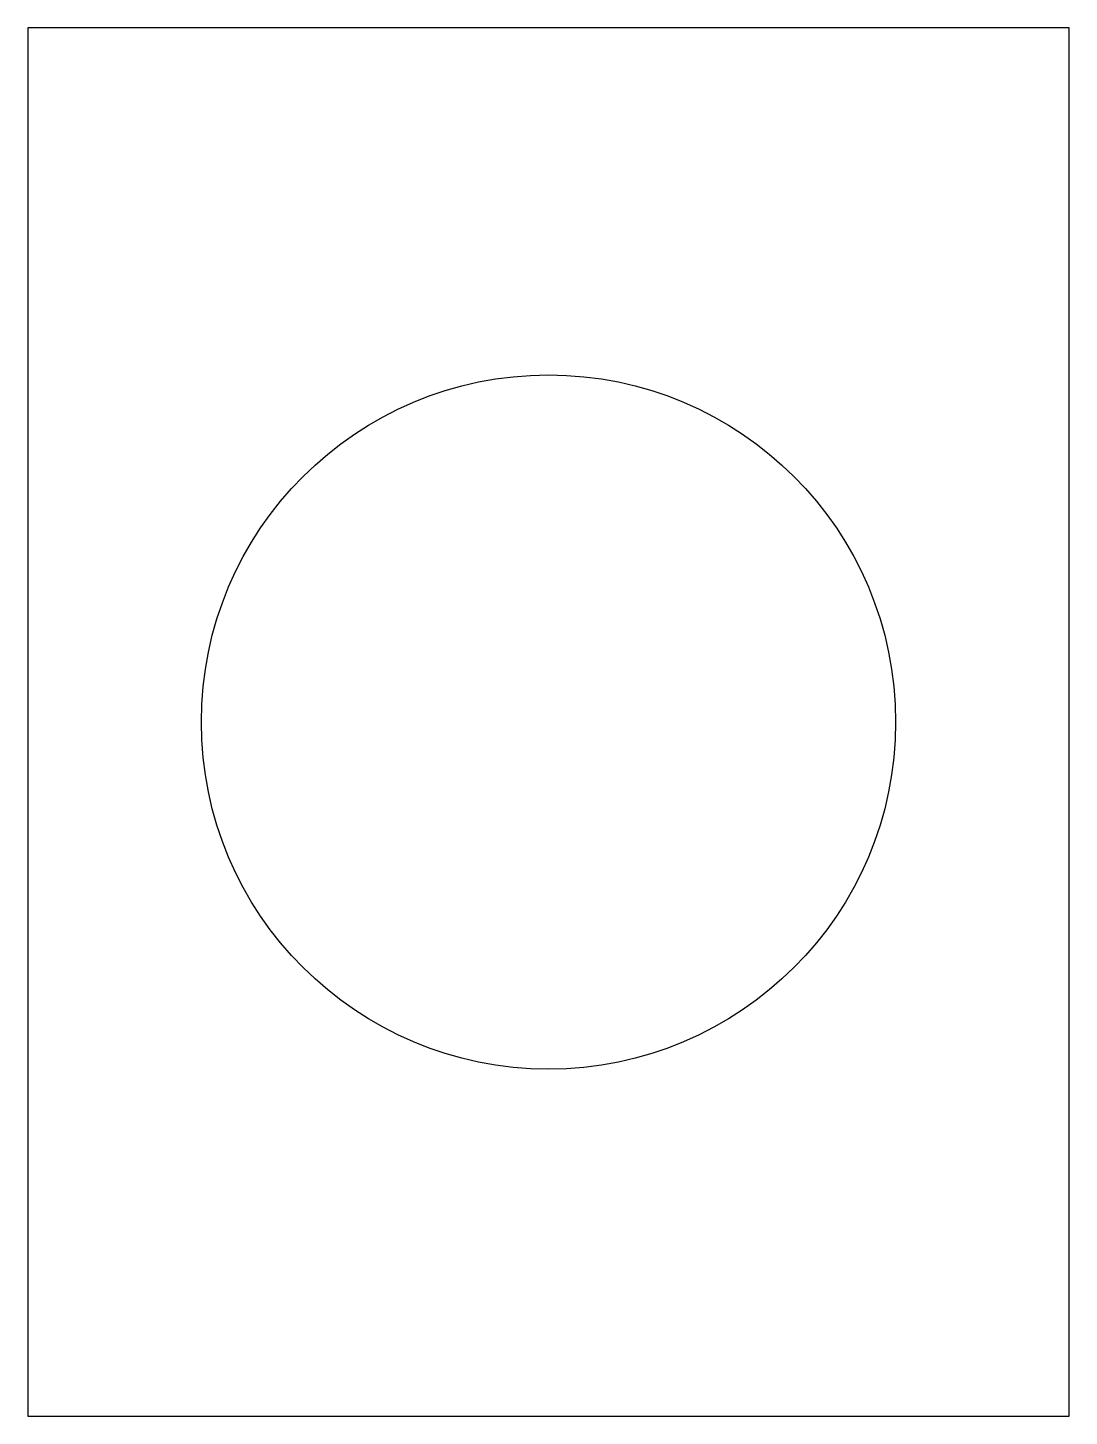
# Model space of a CAD drawing. Header units: millimetres. Extents: x -31.1 to -19.1, y -62 to -46.
import ezdxf

# ---------------------------------------------------------------- set-up
doc = ezdxf.new("R2010")
doc.units = ezdxf.units.MM
doc.layers.get('0').update_dxf_attribs({"linetype": 'CONTINUOUS'})

msp = doc.modelspace()

# ---------------------------------------------------------------- linework, layer by layer
msp.add_lwpolyline([(-19.1, -61.952), (-19.1, -45.952), (-31.1, -45.952), (-31.1, -61.952)], close=True)
msp.add_circle((-25.1, -53.952), 4)

doc.saveas('drawing.dxf')
